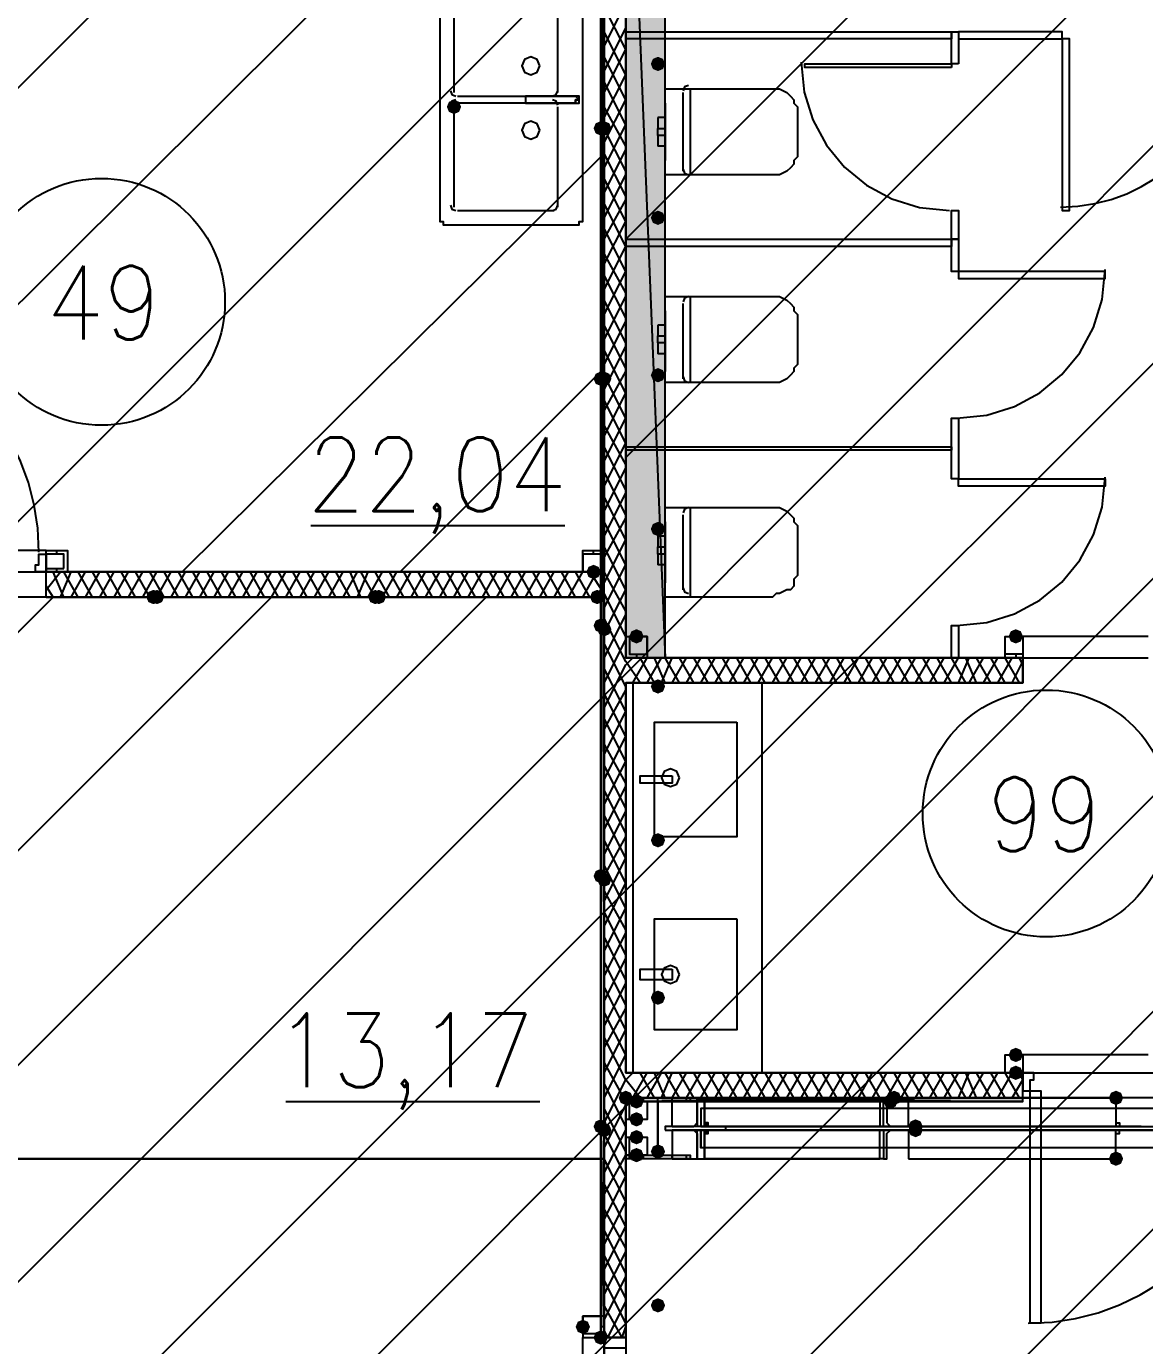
# Model space of a CAD drawing. Header units: millimetres. Extents: x 0 to 420, y 0 to 297.
# Drawn here: x 371.03 to 384.26, y 179.99 to 195.6 of the extents above; entities that cross this region are included whole.
import ezdxf

# ---------------------------------------------------------------- set-up
doc = ezdxf.new("R2010")
doc.units = ezdxf.units.MM
doc.layers.get('0').update_dxf_attribs({"linetype": 'CONTINUOUS'})
doc.styles.get("Standard").update_dxf_attribs({"font": 'STANDARD'})

msp = doc.modelspace()

# ---------------------------------------------------------------- hatches: boundary and pattern name
at = {"true_color": 0x000007}
h = msp.add_hatch(color=0, dxfattribs=at)
h.paths.add_polyline_path([(377.867333, 200.321333), (377.825, 200.321333), (377.867333, 182.583667)], flags=0)
h.paths.add_polyline_path([(377.825, 200.321333), (377.867333, 182.583667), (377.825, 182.583667)], flags=0)
h = msp.add_hatch(color=0, dxfattribs=at)
h.paths.add_polyline_path([(378.587, 199.601667), (378.121333, 199.601667), (378.587, 188.129333)], flags=0)
h.paths.add_polyline_path([(378.121333, 199.601667), (378.587, 188.129333), (378.121333, 188.129333)], flags=0)
for points in [[(378.587, 195.156667), (378.562129, 195.096871), (378.502333, 195.072), (378.442538, 195.096871), (378.417667, 195.156667), (378.442537, 195.216462), (378.502333, 195.241333), (378.562129, 195.216463)], [(376.174, 194.648667), (376.149129, 194.588871), (376.089333, 194.564), (376.029537, 194.588871), (376.004667, 194.648667), (376.029537, 194.708462), (376.089333, 194.733333), (376.149129, 194.708463)], [(378.587, 193.336333), (378.562129, 193.276537), (378.502333, 193.251667), (378.442538, 193.276537), (378.417667, 193.336333), (378.442537, 193.396129), (378.502333, 193.421), (378.562129, 193.396129)], [(378.587, 191.473667), (378.562129, 191.413871), (378.502333, 191.389), (378.442538, 191.413871), (378.417667, 191.473667), (378.442537, 191.533462), (378.502333, 191.558333), (378.562129, 191.533463)], [(378.587, 189.653333), (378.562129, 189.593537), (378.502333, 189.568667), (378.442538, 189.593537), (378.417667, 189.653333), (378.442537, 189.713129), (378.502333, 189.738), (378.562129, 189.713129)], [(377.825, 189.145333), (377.800129, 189.085537), (377.740333, 189.060667), (377.680538, 189.085537), (377.655667, 189.145333), (377.680537, 189.205129), (377.740333, 189.23), (377.800129, 189.205129)], [(378.333, 188.383333), (378.308129, 188.323537), (378.248333, 188.298667), (378.188538, 188.323537), (378.163667, 188.383333), (378.188537, 188.443129), (378.248333, 188.468), (378.308129, 188.443129)], [(382.820333, 188.383333), (382.795462, 188.323537), (382.735667, 188.298667), (382.675871, 188.323537), (382.651, 188.383333), (382.675871, 188.443129), (382.735667, 188.468), (382.795462, 188.443129)], [(378.587, 187.790667), (378.562129, 187.730871), (378.502333, 187.706), (378.442538, 187.730871), (378.417667, 187.790667), (378.442537, 187.850462), (378.502333, 187.875333), (378.562129, 187.850463)], [(378.587, 185.970333), (378.562129, 185.910537), (378.502333, 185.885667), (378.442538, 185.910537), (378.417667, 185.970333), (378.442537, 186.030129), (378.502333, 186.055), (378.562129, 186.030129)], [(378.587, 184.107667), (378.562129, 184.047871), (378.502333, 184.023), (378.442538, 184.047871), (378.417667, 184.107667), (378.442537, 184.167462), (378.502333, 184.192333), (378.562129, 184.167463)], [(382.820333, 183.430333), (382.795462, 183.370537), (382.735667, 183.345667), (382.675871, 183.370537), (382.651, 183.430333), (382.675871, 183.490129), (382.735667, 183.515), (382.795462, 183.490129)], [(382.820333, 183.218667), (382.795462, 183.158871), (382.735667, 183.134), (382.675871, 183.158871), (382.651, 183.218667), (382.675871, 183.278462), (382.735667, 183.303333), (382.795462, 183.278463)], [(378.333, 182.88), (378.308129, 182.820204), (378.248333, 182.795333), (378.188538, 182.820204), (378.163667, 182.88), (378.188537, 182.939796), (378.248333, 182.964667), (378.308129, 182.939796)], [(384.005667, 182.922333), (383.980796, 182.862537), (383.921, 182.837667), (383.861204, 182.862537), (383.836333, 182.922333), (383.861204, 182.982129), (383.921, 183.007), (383.980796, 182.982129)], [(378.333, 182.668333), (378.308129, 182.608537), (378.248333, 182.583667), (378.188538, 182.608537), (378.163667, 182.668333), (378.188537, 182.728129), (378.248333, 182.753), (378.308129, 182.728129)], [(381.635, 182.583667), (381.610129, 182.523871), (381.550333, 182.499), (381.490537, 182.523871), (381.465667, 182.583667), (381.490537, 182.643462), (381.550333, 182.668333), (381.610129, 182.643463)], [(378.333, 182.456667), (378.308129, 182.396871), (378.248333, 182.372), (378.188538, 182.396871), (378.163667, 182.456667), (378.188537, 182.516462), (378.248333, 182.541333), (378.308129, 182.516463)], [(381.635, 182.541333), (381.610129, 182.481537), (381.550333, 182.456667), (381.490537, 182.481537), (381.465667, 182.541333), (381.490537, 182.601129), (381.550333, 182.626), (381.610129, 182.601129)], [(378.333, 182.245), (378.308129, 182.185204), (378.248333, 182.160333), (378.188538, 182.185204), (378.163667, 182.245), (378.188537, 182.304796), (378.248333, 182.329667), (378.308129, 182.304796)], [(378.587, 182.287333), (378.562129, 182.227537), (378.502333, 182.202667), (378.442538, 182.227537), (378.417667, 182.287333), (378.442537, 182.347129), (378.502333, 182.372), (378.562129, 182.347129)], [(384.005667, 182.202667), (383.980796, 182.142871), (383.921, 182.118), (383.861204, 182.142871), (383.836333, 182.202667), (383.861204, 182.262462), (383.921, 182.287333), (383.980796, 182.262463)], [(378.587, 180.467), (378.562129, 180.407204), (378.502333, 180.382333), (378.442538, 180.407204), (378.417667, 180.467), (378.442537, 180.526796), (378.502333, 180.551667), (378.562129, 180.526796)], [(377.698, 180.213), (377.673129, 180.153204), (377.613333, 180.128333), (377.553537, 180.153204), (377.528667, 180.213), (377.553537, 180.272796), (377.613333, 180.297667), (377.673129, 180.272796)]]:
    msp.add_hatch(color=0, dxfattribs=at).paths.add_polyline_path(points, flags=0)
at = {"true_color": 0x0000fe}
for points in [[(377.909667, 194.394667), (377.884796, 194.334871), (377.825, 194.31), (377.765204, 194.334871), (377.740333, 194.394667), (377.765204, 194.454462), (377.825, 194.479333), (377.884796, 194.454463)], [(377.952, 194.394667), (377.927129, 194.334871), (377.867333, 194.31), (377.807538, 194.334871), (377.782667, 194.394667), (377.807537, 194.454462), (377.867333, 194.479333), (377.927129, 194.454463)], [(377.909667, 191.431333), (377.884796, 191.371537), (377.825, 191.346667), (377.765204, 191.371537), (377.740333, 191.431333), (377.765204, 191.491129), (377.825, 191.516), (377.884796, 191.491129)], [(377.952, 191.431333), (377.927129, 191.371537), (377.867333, 191.346667), (377.807538, 191.371537), (377.782667, 191.431333), (377.807537, 191.491129), (377.867333, 191.516), (377.927129, 191.491129)], [(372.618, 188.849), (372.593129, 188.789204), (372.533333, 188.764333), (372.473538, 188.789204), (372.448667, 188.849), (372.473537, 188.908796), (372.533333, 188.933667), (372.593129, 188.908796)], [(372.660333, 188.849), (372.635463, 188.789204), (372.575667, 188.764333), (372.515871, 188.789204), (372.491, 188.849), (372.515871, 188.908796), (372.575667, 188.933667), (372.635462, 188.908796)], [(375.242667, 188.849), (375.217796, 188.789204), (375.158, 188.764333), (375.098204, 188.789204), (375.073333, 188.849), (375.098204, 188.908796), (375.158, 188.933667), (375.217796, 188.908796)], [(375.285, 188.849), (375.260129, 188.789204), (375.200333, 188.764333), (375.140538, 188.789204), (375.115667, 188.849), (375.140537, 188.908796), (375.200333, 188.933667), (375.260129, 188.908796)], [(377.867333, 188.849), (377.842462, 188.789204), (377.782667, 188.764333), (377.722871, 188.789204), (377.698, 188.849), (377.722871, 188.908796), (377.782667, 188.933667), (377.842462, 188.908796)], [(377.867333, 188.849), (377.842462, 188.789204), (377.782667, 188.764333), (377.722871, 188.789204), (377.698, 188.849), (377.722871, 188.908796), (377.782667, 188.933667), (377.842462, 188.908796)], [(377.909667, 188.510333), (377.884796, 188.450537), (377.825, 188.425667), (377.765204, 188.450537), (377.740333, 188.510333), (377.765204, 188.570129), (377.825, 188.595), (377.884796, 188.570129)], [(377.952, 188.468), (377.927129, 188.408204), (377.867333, 188.383333), (377.807538, 188.408204), (377.782667, 188.468), (377.807537, 188.527796), (377.867333, 188.552667), (377.927129, 188.527796)], [(377.909667, 185.547), (377.884796, 185.487204), (377.825, 185.462333), (377.765204, 185.487204), (377.740333, 185.547), (377.765204, 185.606796), (377.825, 185.631667), (377.884796, 185.606796)], [(377.952, 185.504667), (377.927129, 185.444871), (377.867333, 185.42), (377.807538, 185.444871), (377.782667, 185.504667), (377.807537, 185.564462), (377.867333, 185.589333), (377.927129, 185.564463)], [(378.206, 182.922333), (378.181129, 182.862537), (378.121333, 182.837667), (378.061537, 182.862537), (378.036667, 182.922333), (378.061537, 182.982129), (378.121333, 183.007), (378.181129, 182.982129)], [(381.338667, 182.88), (381.313796, 182.820204), (381.254, 182.795333), (381.194204, 182.820204), (381.169333, 182.88), (381.194204, 182.939796), (381.254, 182.964667), (381.313796, 182.939796)], [(381.381, 182.922333), (381.356129, 182.862537), (381.296333, 182.837667), (381.236537, 182.862537), (381.211667, 182.922333), (381.236537, 182.982129), (381.296333, 183.007), (381.356129, 182.982129)], [(377.909667, 182.583667), (377.884796, 182.523871), (377.825, 182.499), (377.765204, 182.523871), (377.740333, 182.583667), (377.765204, 182.643462), (377.825, 182.668333), (377.884796, 182.643463)], [(377.909667, 182.583667), (377.884796, 182.523871), (377.825, 182.499), (377.765204, 182.523871), (377.740333, 182.583667), (377.765204, 182.643462), (377.825, 182.668333), (377.884796, 182.643463)], [(377.952, 182.541333), (377.927129, 182.481537), (377.867333, 182.456667), (377.807538, 182.481537), (377.782667, 182.541333), (377.807537, 182.601129), (377.867333, 182.626), (377.927129, 182.601129)], [(377.952, 182.541333), (377.927129, 182.481537), (377.867333, 182.456667), (377.807538, 182.481537), (377.782667, 182.541333), (377.807537, 182.601129), (377.867333, 182.626), (377.927129, 182.601129)], [(377.909667, 180.086), (377.884796, 180.026204), (377.825, 180.001333), (377.765204, 180.026204), (377.740333, 180.086), (377.765204, 180.145796), (377.825, 180.170667), (377.884796, 180.145796)]]:
    msp.add_hatch(color=0, dxfattribs=at).paths.add_polyline_path(points, flags=0)
at = {"true_color": 0x000007}
h = msp.add_hatch(color=0, dxfattribs=at)
h.paths.add_polyline_path([(371.263333, 188.849), (377.782667, 188.849)], flags=0)
h.paths.add_polyline_path([(377.782667, 188.849), (371.263333, 188.849)], flags=0)
h = msp.add_hatch(color=0, dxfattribs=at)
h.paths.add_polyline_path([(382.820333, 182.922333), (378.121333, 182.922333), (382.820333, 182.88)], flags=0)
h.paths.add_polyline_path([(378.121333, 182.922333), (382.820333, 182.88), (378.121333, 182.88)], flags=0)
at = {"true_color": 0x000062}
h = msp.add_hatch(color=0, dxfattribs=at)
h.paths.add_polyline_path([(379.052667, 182.922333), (379.052667, 182.668333)], flags=0)
h.paths.add_polyline_path([(379.052667, 182.668333), (379.052667, 182.922333)], flags=0)
h = msp.add_hatch(color=0, dxfattribs=at)
h.paths.add_polyline_path([(379.052667, 182.668333), (379.052667, 182.626)], flags=0)
h.paths.add_polyline_path([(379.052667, 182.626), (379.052667, 182.668333)], flags=0)
at = {"true_color": 0x000007}
h = msp.add_hatch(color=0, dxfattribs=at)
h.paths.add_polyline_path([(377.867333, 182.541333), (377.825, 182.541333), (377.867333, 180.086)], flags=0)
h.paths.add_polyline_path([(377.825, 182.541333), (377.867333, 180.086), (377.825, 180.086)], flags=0)
at = {"true_color": 0x000062}
h = msp.add_hatch(color=0, dxfattribs=at)
h.paths.add_polyline_path([(379.052667, 182.626), (379.095, 182.626)], flags=0)
h.paths.add_polyline_path([(379.095, 182.626), (379.052667, 182.626)], flags=0)
h = msp.add_hatch(color=0, dxfattribs=at)
h.paths.add_polyline_path([(379.095, 182.626), (379.052667, 182.626), (379.095, 182.583667)], flags=0)
h.paths.add_polyline_path([(379.052667, 182.626), (379.095, 182.583667), (379.052667, 182.583667)], flags=0)
h = msp.add_hatch(color=0, dxfattribs=at)
h.paths.add_polyline_path([(379.349, 182.583667), (379.052667, 182.583667)], flags=0)
h.paths.add_polyline_path([(379.349, 182.583667), (379.052667, 182.583667), (379.095, 182.583667)], flags=0)
h = msp.add_hatch(color=0, dxfattribs=at)
h.paths.add_polyline_path([(379.052667, 182.583667), (379.391333, 182.583667)], flags=0)
h.paths.add_polyline_path([(379.391333, 182.583667), (379.052667, 182.583667)], flags=0)
h.paths.add_polyline_path([(379.391333, 182.583667), (379.052667, 182.583667)], flags=0)
h.paths.add_polyline_path([(379.052667, 182.583667), (379.391333, 182.583667)], flags=0)
h.paths.add_polyline_path([(379.391333, 182.583667), (379.052667, 182.583667)], flags=0)
h.paths.add_polyline_path([(379.391333, 182.583667), (379.052667, 182.583667)], flags=0)
h.paths.add_polyline_path([(379.052667, 182.583667), (379.391333, 182.583667)], flags=0)
h.paths.add_polyline_path([(379.391333, 182.583667), (379.052667, 182.583667)], flags=0)
h.paths.add_polyline_path([(379.391333, 182.583667), (379.052667, 182.583667)], flags=0)
h.paths.add_polyline_path([(379.052667, 182.583667), (379.391333, 182.583667)], flags=0)
h.paths.add_polyline_path([(379.391333, 182.583667), (379.052667, 182.583667)], flags=0)
h.paths.add_polyline_path([(379.391333, 182.583667), (379.052667, 182.583667)], flags=0)
h = msp.add_hatch(color=0, dxfattribs=at)
h.paths.add_polyline_path([(379.052667, 182.541333), (379.391333, 182.541333)], flags=0)
h.paths.add_polyline_path([(379.391333, 182.541333), (379.052667, 182.541333)], flags=0)
h.paths.add_polyline_path([(379.391333, 182.541333), (379.052667, 182.541333)], flags=0)
h.paths.add_polyline_path([(379.052667, 182.541333), (379.391333, 182.541333)], flags=0)
h.paths.add_polyline_path([(379.391333, 182.541333), (379.052667, 182.541333)], flags=0)
h.paths.add_polyline_path([(379.391333, 182.541333), (379.052667, 182.541333)], flags=0)
h.paths.add_polyline_path([(379.052667, 182.541333), (379.391333, 182.541333)], flags=0)
h.paths.add_polyline_path([(379.391333, 182.541333), (379.052667, 182.541333)], flags=0)
h.paths.add_polyline_path([(379.391333, 182.541333), (379.052667, 182.541333)], flags=0)
h.paths.add_polyline_path([(379.052667, 182.541333), (379.391333, 182.541333)], flags=0)
h.paths.add_polyline_path([(379.391333, 182.541333), (379.052667, 182.541333)], flags=0)
h.paths.add_polyline_path([(379.391333, 182.541333), (379.052667, 182.541333)], flags=0)
h = msp.add_hatch(color=0, dxfattribs=at)
h.paths.add_polyline_path([(379.095, 182.541333), (379.052667, 182.541333)], flags=0)
h.paths.add_polyline_path([(379.095, 182.541333), (379.052667, 182.541333), (379.349, 182.541333)], flags=0)
h = msp.add_hatch(color=0, dxfattribs=at)
h.paths.add_polyline_path([(379.095, 182.541333), (379.052667, 182.541333), (379.095, 182.499)], flags=0)
h.paths.add_polyline_path([(379.052667, 182.541333), (379.095, 182.499), (379.052667, 182.499)], flags=0)
for points in [[(379.052667, 182.499), (379.095, 182.499)], [(379.391333, 182.583667), (379.349, 182.583667)]]:
    msp.add_hatch(color=0, dxfattribs=at).paths.add_polyline_path(points, flags=0)
h = msp.add_hatch(color=0, dxfattribs=at)
h.paths.add_polyline_path([(379.052667, 182.499), (379.052667, 182.456667)], flags=0)
h.paths.add_polyline_path([(379.052667, 182.456667), (379.052667, 182.499)], flags=0)
h = msp.add_hatch(color=0, dxfattribs=at)
h.paths.add_polyline_path([(379.349, 182.583667), (379.391333, 182.583667)], flags=0)
h.paths.add_polyline_path([(379.391333, 182.583667), (379.349, 182.583667)], flags=0)
h = msp.add_hatch(color=0, dxfattribs=at)
h.paths.add_polyline_path([(379.349, 182.541333), (379.391333, 182.541333)], flags=0)
h.paths.add_polyline_path([(379.391333, 182.541333), (379.349, 182.541333)], flags=0)
h.paths.add_polyline_path([(379.391333, 182.541333), (379.349, 182.541333)], flags=0)
h = msp.add_hatch(color=0, dxfattribs=at)
h.paths.add_polyline_path([(379.052667, 182.456667), (379.052667, 182.202667)], flags=0)
h.paths.add_polyline_path([(379.052667, 182.202667), (379.052667, 182.456667)], flags=0)

# ---------------------------------------------------------------- linework, layer by layer
at = {"color": 0, "true_color": 0x000006}
for points in [[(365.209667, 189.145333), (390.440333, 214.418332)], [(367.749667, 189.145333), (377.867334, 199.220666)], [(370.332, 189.145333), (377.867334, 196.680666)], [(372.872, 189.145333), (377.867334, 194.098333)], [(375.454334, 189.145333), (377.867334, 191.558333)]]:
    msp.add_lwpolyline(points, dxfattribs=at)
at = {"color": 0, "true_color": 0x000007}
for points in [[(377.867333, 200.448333), (377.867333, 189.145333)], [(378.121333, 188.129333), (378.121333, 200.448333), (377.867333, 200.448333)], [(377.825, 200.321333), (377.825, 182.583667), (377.825, 200.321333), (377.867333, 182.583667)], [(376.089333, 196.003333), (376.089333, 194.818)], [(377.317, 194.818), (377.317, 196.003333)], [(377.867333, 195.368333), (378.121333, 195.876333)], [(378.121333, 195.326), (377.867333, 195.834)], [(377.867333, 195.072), (378.121333, 195.58)], [(378.121333, 195.029667), (377.867333, 195.537667)], [(383.264833, 193.463333), (383.470433, 193.473715), (383.670092, 193.504185), (383.862801, 193.553735), (384.047549, 193.621352), (384.223325, 193.706026), (384.389118, 193.806747), (384.543918, 193.922503), (384.686715, 194.052285), (384.816497, 194.195082), (384.932253, 194.349882), (385.032974, 194.515675), (385.117648, 194.691451), (385.185265, 194.876199), (385.234815, 195.068908), (385.265285, 195.268567), (385.275667, 195.474167)], [(377.867333, 194.818), (378.121333, 195.326)], [(378.121333, 194.733333), (377.867333, 195.241333)], [(380.195667, 195.177833), (380.231359, 194.823768), (380.333726, 194.493991), (380.495704, 194.195568), (380.710228, 193.935562), (380.970234, 193.721037), (381.268658, 193.55906), (381.598435, 193.456692), (381.9525, 193.421)], [(377.867333, 194.521667), (378.121333, 195.029667)], [(376.047, 194.839167), (376.065605, 194.794272), (376.1105, 194.775667)], [(377.2535, 194.775667), (377.298394, 194.794272), (377.317, 194.839167)], [(378.121333, 194.437), (377.867333, 194.945)], [(378.862167, 194.902667), (378.817272, 194.884061), (378.798667, 194.839167)], [(378.798667, 194.352333), (378.798667, 194.818)], [(378.883333, 194.860333), (378.883333, 193.844333)], [(376.1105, 194.733333), (376.065605, 194.714728), (376.047, 194.669833)], [(376.131667, 194.775667), (377.274667, 194.775667)], [(377.274667, 194.691), (376.131667, 194.691)], [(377.317, 194.669833), (377.298394, 194.714728), (377.2535, 194.733333)], [(377.867333, 194.225333), (378.121333, 194.733333)], [(376.089333, 194.648667), (376.089333, 193.463333)], [(377.317, 193.463333), (377.317, 194.648667)], [(378.121333, 194.183), (377.867333, 194.648667)], [(378.502333, 194.521667), (378.502333, 194.479333), (378.502333, 194.394667)], [(378.587, 194.521667), (378.502333, 194.521667)], [(378.587, 194.521667), (378.587, 194.479333), (378.587, 194.394667)], [(377.867333, 193.929), (378.121333, 194.437)], [(378.121333, 193.886667), (377.867333, 194.394667)], [(378.587, 194.31), (378.502333, 194.31), (378.502333, 194.352333), (378.502333, 194.394667), (378.587, 194.394667)], [(378.587, 194.31), (378.587, 194.352333), (378.587, 194.394667)], [(378.798667, 193.886667), (378.798667, 194.352333)], [(378.502333, 194.31), (378.502333, 194.225333), (378.502333, 194.183)], [(378.587, 194.31), (378.587, 194.225333), (378.587, 194.183)], [(377.867333, 193.632667), (378.121333, 194.140667)], [(378.121333, 193.590333), (377.867333, 194.098333)], [(378.587, 194.183), (378.502333, 194.183)], [(378.798667, 193.907833), (378.817272, 193.862939), (378.862167, 193.844333)], [(377.867333, 193.336333), (378.121333, 193.844333)], [(378.121333, 193.294), (377.867333, 193.802)], [(376.047, 193.4845), (376.065605, 193.439605), (376.1105, 193.421)], [(376.131667, 193.421), (377.274667, 193.421)], [(377.2535, 193.421), (377.298394, 193.439605), (377.317, 193.4845)], [(377.867333, 193.082333), (378.121333, 193.548)], [(378.121333, 192.997667), (377.867333, 193.505667)], [(377.867333, 192.786), (378.121333, 193.294)], [(378.121333, 192.701333), (377.867333, 193.209333)], [(377.867333, 192.489667), (378.121333, 192.997667)], [(378.121333, 192.447333), (377.867333, 192.913)], [(377.867333, 192.193333), (378.121333, 192.701333)], [(378.121333, 192.151), (377.867333, 192.659)], [(382.037167, 190.965667), (382.391232, 191.001359), (382.721009, 191.103726), (383.019432, 191.265704), (383.279438, 191.480228), (383.493962, 191.740234), (383.65594, 192.038658), (383.758308, 192.368435), (383.794, 192.7225)], [(377.867333, 191.897), (378.121333, 192.405)], [(378.121333, 191.854667), (377.867333, 192.362667)], [(378.862167, 192.405), (378.817272, 192.386394), (378.798667, 192.3415)], [(378.798667, 191.897), (378.798667, 192.320333)], [(378.883333, 192.405), (378.883333, 191.389)], [(371.178667, 189.378167), (371.164351, 189.661675), (371.122333, 189.936994), (371.054007, 190.202728), (370.960766, 190.457485), (370.844004, 190.69987), (370.705114, 190.928491), (370.545491, 191.141952), (370.366528, 191.338861), (370.169619, 191.517824), (369.956157, 191.677448), (369.727537, 191.816337), (369.485151, 191.933099), (369.230395, 192.02634), (368.96466, 192.094666), (368.689342, 192.136684), (368.405833, 192.151)], [(377.867333, 191.600667), (378.121333, 192.108667)], [(378.121333, 191.558333), (377.867333, 192.066333)], [(378.502333, 192.066333), (378.502333, 192.024), (378.502333, 191.939333)], [(378.587, 192.066333), (378.502333, 192.066333)], [(378.587, 192.066333), (378.587, 192.024), (378.587, 191.939333)], [(378.587, 191.854667), (378.502333, 191.854667), (378.502333, 191.897), (378.502333, 191.939333), (378.587, 191.939333)], [(378.502333, 191.854667), (378.502333, 191.77), (378.502333, 191.727667)], [(378.587, 191.854667), (378.587, 191.897), (378.587, 191.939333)], [(378.587, 191.854667), (378.587, 191.77), (378.587, 191.727667)], [(378.798667, 191.431333), (378.798667, 191.897)], [(377.867333, 191.304333), (378.121333, 191.812333)], [(378.121333, 191.262), (377.867333, 191.77)], [(378.587, 191.727667), (378.502333, 191.727667)], [(377.867333, 191.050333), (378.121333, 191.516)], [(378.121333, 190.965667), (377.867333, 191.473667)], [(378.798667, 191.4525), (378.817272, 191.407605), (378.862167, 191.389)], [(377.867333, 190.754), (378.121333, 191.262)], [(378.121333, 190.669333), (377.867333, 191.177333)], [(377.867333, 190.457667), (378.121333, 190.965667)], [(378.121333, 190.415333), (377.867333, 190.881)], [(377.867333, 190.161333), (378.121333, 190.669333)], [(378.121333, 190.119), (377.867333, 190.627)], [(377.867333, 189.865), (378.121333, 190.373)], [(378.121333, 189.822667), (377.867333, 190.330667)], [(382.037167, 188.510333), (382.391232, 188.546026), (382.721009, 188.648393), (383.019432, 188.810371), (383.279438, 189.024895), (383.493962, 189.284901), (383.65594, 189.583325), (383.758308, 189.913101), (383.794, 190.267167)], [(377.867333, 189.568667), (378.121333, 190.076667)], [(378.121333, 189.526333), (377.867333, 190.034333)], [(378.862167, 189.907333), (378.817272, 189.888728), (378.798667, 189.843833)], [(378.798667, 189.399333), (378.798667, 189.822667)], [(378.883333, 189.907333), (378.883333, 188.849)], [(374.396, 189.695667), (377.401667, 189.695667)], [(377.867333, 189.314667), (378.121333, 189.780333)], [(378.121333, 189.23), (377.867333, 189.738)], [(377.867333, 189.018333), (378.121333, 189.526333)], [(378.502333, 189.568667), (378.502333, 189.526333), (378.502333, 189.441667)], [(378.587, 189.568667), (378.502333, 189.568667)], [(378.587, 189.568667), (378.587, 189.526333), (378.587, 189.441667)], [(371.263333, 189.272333), (371.263333, 189.399333), (369.824, 189.399333)], [(371.390333, 189.357), (371.390333, 189.399333)], [(377.740333, 189.357), (377.740333, 189.399333)], [(378.121333, 188.933667), (377.867333, 189.441667)], [(378.587, 189.357), (378.502333, 189.357), (378.502333, 189.399333), (378.502333, 189.441667), (378.587, 189.441667)], [(378.502333, 189.357), (378.502333, 189.272333), (378.502333, 189.23)], [(378.587, 189.357), (378.587, 189.399333), (378.587, 189.441667)], [(378.587, 189.357), (378.587, 189.272333), (378.587, 189.23)], [(378.798667, 188.933667), (378.798667, 189.399333)], [(369.824, 189.145333), (371.263333, 189.145333), (371.263333, 189.272333)], [(377.867333, 188.722), (378.121333, 189.23)], [(378.587, 189.23), (378.502333, 189.23)], [(371.263333, 188.933667), (371.432667, 189.145333)], [(371.263333, 188.849), (371.263333, 189.145333)], [(371.263333, 188.849), (371.263333, 189.145333)], [(377.867333, 189.145333), (371.263333, 189.145333)], [(371.475, 188.849), (371.348, 189.145333)], [(371.390333, 189.145333), (371.390333, 189.187667)], [(371.432667, 188.849), (371.559667, 189.145333)], [(371.644333, 188.849), (371.475, 189.145333)], [(371.559667, 188.849), (371.729, 189.145333)], [(371.813667, 188.849), (371.644333, 189.145333)], [(371.729, 188.849), (371.898333, 189.145333)], [(371.983, 188.849), (371.813667, 189.145333)], [(371.898333, 188.849), (372.067667, 189.145333)], [(372.152333, 188.849), (371.983, 189.145333)], [(372.067667, 188.849), (372.237, 189.145333)], [(372.321667, 188.849), (372.152333, 189.145333)], [(372.237, 188.849), (372.406333, 189.145333)], [(372.491, 188.849), (372.321667, 189.145333)], [(372.406333, 188.849), (372.575667, 189.145333)], [(372.660333, 188.849), (372.491, 189.145333)], [(372.575667, 188.849), (372.745, 189.145333)], [(372.829667, 188.849), (372.660333, 189.145333)], [(372.745, 188.849), (372.914333, 189.145333)], [(372.999, 188.849), (372.829667, 189.145333)], [(372.914333, 188.849), (373.083667, 189.145333)], [(373.168333, 188.849), (372.999, 189.145333)], [(373.083667, 188.849), (373.253, 189.145333)], [(373.337667, 188.849), (373.168333, 189.145333)], [(373.253, 188.849), (373.422333, 189.145333)], [(373.507, 188.849), (373.337667, 189.145333)], [(373.422333, 188.849), (373.591667, 189.145333)], [(373.676333, 188.849), (373.507, 189.145333)], [(373.591667, 188.849), (373.761, 189.145333)], [(373.845667, 188.849), (373.676333, 189.145333)], [(373.761, 188.849), (373.930333, 189.145333)], [(374.015, 188.849), (373.845667, 189.145333)], [(373.930333, 188.849), (374.099667, 189.145333)], [(374.184333, 188.849), (374.015, 189.145333)], [(374.099667, 188.849), (374.269, 189.145333)], [(374.353667, 188.849), (374.184333, 189.145333)], [(374.269, 188.849), (374.438333, 189.145333)], [(374.523, 188.849), (374.353667, 189.145333)], [(374.438333, 188.849), (374.607667, 189.145333)], [(374.692333, 188.849), (374.523, 189.145333)], [(374.607667, 188.849), (374.777, 189.145333)], [(374.861667, 188.849), (374.692333, 189.145333)], [(374.777, 188.849), (374.946333, 189.145333)], [(374.988667, 188.849), (374.861667, 189.145333)], [(374.946333, 188.849), (375.073333, 189.145333)], [(375.158, 188.849), (374.988667, 189.145333)], [(375.073333, 188.849), (375.242667, 189.145333)], [(375.327333, 188.849), (375.158, 189.145333)], [(375.242667, 188.849), (375.412, 189.145333)], [(375.496667, 188.849), (375.327333, 189.145333)], [(375.412, 188.849), (375.581333, 189.145333)], [(375.666, 188.849), (375.496667, 189.145333)], [(375.581333, 188.849), (375.750667, 189.145333)], [(375.835333, 188.849), (375.666, 189.145333)], [(375.750667, 188.849), (375.92, 189.145333)], [(376.004667, 188.849), (375.835333, 189.145333)], [(375.92, 188.849), (376.089333, 189.145333)], [(376.174, 188.849), (376.004667, 189.145333)], [(376.089333, 188.849), (376.258667, 189.145333)], [(376.343333, 188.849), (376.174, 189.145333)], [(376.258667, 188.849), (376.428, 189.145333)], [(376.512667, 188.849), (376.343333, 189.145333)], [(376.428, 188.849), (376.597333, 189.145333)], [(376.682, 188.849), (376.512667, 189.145333)], [(376.597333, 188.849), (376.766667, 189.145333)], [(376.851333, 188.849), (376.682, 189.145333)], [(376.766667, 188.849), (376.936, 189.145333)], [(377.020667, 188.849), (376.851333, 189.145333)], [(376.936, 188.849), (377.105333, 189.145333)], [(377.19, 188.849), (377.020667, 189.145333)], [(377.105333, 188.849), (377.274667, 189.145333)], [(377.359333, 188.849), (377.19, 189.145333)], [(377.274667, 188.849), (377.444, 189.145333)], [(377.528667, 188.849), (377.359333, 189.145333)], [(377.444, 188.849), (377.613333, 189.145333)], [(377.698, 188.849), (377.528667, 189.145333)], [(377.613333, 188.849), (377.782667, 189.145333)], [(377.867333, 188.891333), (377.698, 189.145333)], [(378.121333, 188.679667), (377.867333, 189.145333)], [(371.348, 188.849), (371.263333, 188.976)], [(377.782667, 188.849), (377.867333, 189.018333)], [(377.867333, 188.425667), (378.121333, 188.933667)], [(378.121333, 188.383333), (377.867333, 188.891333)], [(378.798667, 188.954833), (378.817272, 188.909939), (378.862167, 188.891333)], [(371.263333, 188.849), (377.782667, 188.849), (371.263333, 188.849), (377.782667, 188.849)], [(371.263333, 188.849), (377.867333, 188.849)], [(377.867333, 188.849), (377.867333, 180.086)], [(377.867333, 188.129333), (378.121333, 188.637333)], [(378.121333, 188.087), (377.867333, 188.595)], [(377.867333, 187.833), (378.121333, 188.341)], [(378.121333, 187.790667), (377.867333, 188.298667)], [(384.302, 188.383333), (382.820333, 188.383333), (382.820333, 188.256333)], [(378.121333, 188.044667), (378.206, 188.129333)], [(382.820333, 188.129333), (378.121333, 188.129333)], [(378.121333, 187.833), (382.820333, 187.833), (382.820333, 188.129333)], [(378.206, 187.833), (378.375333, 188.129333)], [(378.248333, 188.171667), (378.248333, 188.129333)], [(378.46, 187.833), (378.290667, 188.129333)], [(378.375333, 187.833), (378.544667, 188.129333)], [(378.587, 187.833), (378.46, 188.129333)], [(378.544667, 187.833), (378.671667, 188.129333)], [(378.756333, 187.833), (378.587, 188.129333)], [(378.671667, 187.833), (378.841, 188.129333)], [(378.925667, 187.833), (378.756333, 188.129333)], [(378.841, 187.833), (379.010333, 188.129333)], [(379.095, 187.833), (378.925667, 188.129333)], [(379.010333, 187.833), (379.179667, 188.129333)], [(379.264333, 187.833), (379.095, 188.129333)], [(379.179667, 187.833), (379.349, 188.129333)], [(379.433667, 187.833), (379.264333, 188.129333)], [(379.349, 187.833), (379.518333, 188.129333)], [(379.603, 187.833), (379.433667, 188.129333)], [(379.518333, 187.833), (379.687667, 188.129333)], [(379.772333, 187.833), (379.603, 188.129333)], [(379.687667, 187.833), (379.857, 188.129333)], [(379.941667, 187.833), (379.772333, 188.129333)], [(379.857, 187.833), (380.026333, 188.129333)], [(380.111, 187.833), (379.941667, 188.129333)], [(380.026333, 187.833), (380.195667, 188.129333)], [(380.280333, 187.833), (380.111, 188.129333)], [(380.195667, 187.833), (380.365, 188.129333)], [(380.449667, 187.833), (380.280333, 188.129333)], [(380.365, 187.833), (380.534333, 188.129333)], [(380.619, 187.833), (380.449667, 188.129333)], [(380.534333, 187.833), (380.703667, 188.129333)], [(380.788333, 187.833), (380.619, 188.129333)], [(380.703667, 187.833), (380.873, 188.129333)], [(380.957667, 187.833), (380.788333, 188.129333)], [(380.873, 187.833), (381.042333, 188.129333)], [(381.127, 187.833), (380.957667, 188.129333)], [(381.042333, 187.833), (381.211667, 188.129333)], [(381.296333, 187.833), (381.127, 188.129333)], [(381.211667, 187.833), (381.381, 188.129333)], [(381.465667, 187.833), (381.296333, 188.129333)], [(381.381, 187.833), (381.550333, 188.129333)], [(381.635, 187.833), (381.465667, 188.129333)], [(381.550333, 187.833), (381.719667, 188.129333)], [(381.804333, 187.833), (381.635, 188.129333)], [(381.719667, 187.833), (381.889, 188.129333)], [(381.973667, 187.833), (381.804333, 188.129333)], [(381.889, 187.833), (382.058333, 188.129333)], [(382.143, 187.833), (381.973667, 188.129333)], [(382.058333, 187.833), (382.185333, 188.129333)], [(382.27, 187.833), (382.143, 188.129333)], [(382.185333, 187.833), (382.354667, 188.129333)], [(382.439333, 187.833), (382.27, 188.129333)], [(382.354667, 187.833), (382.524, 188.129333)], [(382.608667, 187.833), (382.439333, 188.129333)], [(382.524, 187.833), (382.693333, 188.129333)], [(382.778, 187.833), (382.608667, 188.129333)], [(382.735667, 188.171667), (382.735667, 188.129333)], [(382.820333, 188.044667), (382.778, 188.129333)], [(382.820333, 188.256333), (382.820333, 188.129333), (384.302, 188.129333)], [(377.867333, 187.536667), (378.121333, 188.044667)], [(378.121333, 187.494333), (377.867333, 188.002333)], [(378.290667, 187.833), (378.121333, 188.087)], [(382.693333, 187.833), (382.820333, 188.087)], [(379.73, 187.833), (378.121333, 187.833), (378.121333, 183.218667), (379.73, 183.218667)], [(378.121333, 183.218667), (378.121333, 187.833)], [(378.206, 187.833), (378.206, 183.218667)], [(379.73, 187.833), (379.73, 183.218667)], [(377.867333, 187.282667), (378.121333, 187.748333)], [(378.121333, 187.198), (377.867333, 187.706)], [(377.867333, 186.986333), (378.121333, 187.494333)], [(378.121333, 186.901667), (377.867333, 187.409667)], [(377.867333, 186.69), (378.121333, 187.198)], [(378.121333, 186.647667), (377.867333, 187.113333)], [(377.867333, 186.393667), (378.121333, 186.901667)], [(378.121333, 186.351333), (377.867333, 186.859333)], [(377.867333, 186.097333), (378.121333, 186.605333)], [(378.121333, 186.055), (377.867333, 186.563)], [(377.867333, 185.801), (378.121333, 186.309)], [(378.121333, 185.758667), (377.867333, 186.266667)], [(377.867333, 185.547), (378.121333, 186.012667)], [(378.121333, 185.462333), (377.867333, 185.970333)], [(377.867333, 185.250667), (378.121333, 185.758667)], [(378.121333, 185.166), (377.867333, 185.674)], [(377.867333, 184.954333), (378.121333, 185.462333)], [(378.121333, 184.912), (377.867333, 185.377667)], [(377.867333, 184.658), (378.121333, 185.166)], [(378.121333, 184.615667), (377.867333, 185.123667)], [(377.867333, 184.361667), (378.121333, 184.869667)], [(378.121333, 184.319333), (377.867333, 184.827333)], [(377.867333, 184.065333), (378.121333, 184.573333)], [(378.121333, 184.023), (377.867333, 184.531)], [(377.867333, 183.769), (378.121333, 184.277)], [(378.121333, 183.726667), (377.867333, 184.234667)], [(377.867333, 183.515), (378.121333, 183.980667)], [(378.121333, 183.430333), (377.867333, 183.938333)], [(377.867333, 183.218667), (378.121333, 183.726667)], [(378.121333, 183.134), (377.867333, 183.642)], [(377.867333, 182.922333), (378.121333, 183.430333)], [(384.302, 183.430333), (382.820333, 183.430333), (382.820333, 183.345667)], [(378.121333, 182.88), (377.867333, 183.345667)], [(382.820333, 183.345667), (382.820333, 183.218667), (384.302, 183.218667)], [(377.867333, 182.626), (378.121333, 183.134)], [(378.121333, 183.134), (378.206, 183.218667)], [(382.820333, 183.218667), (378.121333, 183.218667)], [(378.290667, 182.922333), (378.121333, 183.134)], [(378.206, 182.922333), (378.375333, 183.218667)], [(378.46, 182.922333), (378.290667, 183.218667)], [(378.375333, 182.922333), (378.544667, 183.218667)], [(378.587, 182.922333), (378.46, 183.218667)], [(378.544667, 182.922333), (378.671667, 183.218667)], [(378.756333, 182.922333), (378.587, 183.218667)], [(378.671667, 182.922333), (378.841, 183.218667)], [(378.925667, 182.922333), (378.756333, 183.218667)], [(378.841, 182.922333), (379.010333, 183.218667)], [(379.095, 182.922333), (378.925667, 183.218667)], [(379.010333, 182.922333), (379.179667, 183.218667)], [(379.264333, 182.922333), (379.095, 183.218667)], [(379.179667, 182.922333), (379.349, 183.218667)], [(379.433667, 182.922333), (379.264333, 183.218667)], [(379.349, 182.922333), (379.518333, 183.218667)], [(379.603, 182.922333), (379.433667, 183.218667)], [(379.518333, 182.922333), (379.687667, 183.218667)], [(379.772333, 182.922333), (379.603, 183.218667)], [(379.687667, 182.922333), (379.857, 183.218667)], [(379.941667, 182.922333), (379.772333, 183.218667)], [(379.857, 182.922333), (380.026333, 183.218667)], [(380.111, 182.922333), (379.941667, 183.218667)], [(380.026333, 182.922333), (380.195667, 183.218667)], [(380.280333, 182.922333), (380.111, 183.218667)], [(380.195667, 182.922333), (380.365, 183.218667)], [(380.449667, 182.922333), (380.280333, 183.218667)], [(380.365, 182.922333), (380.534333, 183.218667)], [(380.619, 182.922333), (380.449667, 183.218667)], [(380.534333, 182.922333), (380.703667, 183.218667)], [(380.788333, 182.922333), (380.619, 183.218667)], [(380.703667, 182.922333), (380.873, 183.218667)], [(380.957667, 182.922333), (380.788333, 183.218667)], [(380.873, 182.922333), (381.042333, 183.218667)], [(381.127, 182.922333), (380.957667, 183.218667)], [(381.042333, 182.922333), (381.211667, 183.218667)], [(381.296333, 182.922333), (381.127, 183.218667)], [(381.211667, 182.922333), (381.381, 183.218667)], [(381.465667, 182.922333), (381.296333, 183.218667)], [(381.381, 182.922333), (381.550333, 183.218667)], [(381.635, 182.922333), (381.465667, 183.218667)], [(381.550333, 182.922333), (381.719667, 183.218667)], [(381.804333, 182.922333), (381.635, 183.218667)], [(381.719667, 182.922333), (381.889, 183.218667)], [(381.973667, 182.922333), (381.804333, 183.218667)], [(381.889, 182.922333), (382.058333, 183.218667)], [(382.143, 182.922333), (381.973667, 183.218667)], [(382.058333, 182.922333), (382.185333, 183.218667)], [(382.27, 182.922333), (382.143, 183.218667)], [(382.185333, 182.922333), (382.354667, 183.218667)], [(382.439333, 182.922333), (382.27, 183.218667)], [(382.354667, 182.922333), (382.524, 183.218667)], [(382.608667, 182.922333), (382.439333, 183.218667)], [(382.524, 182.922333), (382.693333, 183.218667)], [(382.778, 182.922333), (382.608667, 183.218667)], [(382.693333, 182.922333), (382.820333, 183.134)], [(382.820333, 183.134), (382.778, 183.218667)], [(382.820333, 182.922333), (382.820333, 183.007), (382.820333, 183.218667)], [(378.121333, 182.583667), (377.867333, 183.091667)], [(382.820333, 182.922333), (382.820333, 183.007)], [(382.883833, 180.255333), (383.167342, 180.269649), (383.44266, 180.311667), (383.708395, 180.379993), (383.963151, 180.473234), (384.205537, 180.589996), (384.434157, 180.728886), (384.647619, 180.888509), (384.844528, 181.067472), (385.023491, 181.264381), (385.183114, 181.477843), (385.322004, 181.706463), (385.438766, 181.948849), (385.532007, 182.203605), (385.600333, 182.46934), (385.642351, 182.744658), (385.656667, 183.028167)], [(374.099667, 182.88), (377.105333, 182.88)], [(377.867333, 182.329667), (378.121333, 182.837667)], [(382.820333, 182.922333), (378.121333, 182.922333), (382.820333, 182.922333), (378.121333, 182.88)], [(378.121333, 180.086), (378.121333, 182.922333)], [(378.121333, 182.922333), (382.820333, 182.922333)], [(378.163667, 182.88), (378.163667, 182.922333)], [(378.333, 182.88), (378.333, 182.922333)], [(378.502333, 182.202667), (378.502333, 182.922333)], [(378.671667, 182.88), (378.671667, 182.922333)], [(378.968, 182.922333), (381.127, 182.922333), (381.127, 182.583667), (378.968, 182.583667), (378.671667, 182.583667), (378.925667, 182.583667), (378.968, 182.626), (378.968, 182.922333), (378.968, 182.583667)], [(379.052667, 182.583667), (378.671667, 182.583667), (378.671667, 182.922333), (379.052667, 182.922333)], [(378.841, 182.88), (378.841, 182.922333)], [(381.169333, 182.922333), (379.052667, 182.922333)], [(381.169333, 182.583667), (381.169333, 182.922333), (381.211667, 182.922333), (381.211667, 182.626)], [(383.921, 182.922333), (383.921, 182.626), (383.963333, 182.626), (383.963333, 182.583667), (384.217333, 182.583667)], [(378.121333, 182.287333), (377.867333, 182.795333)], [(389.593667, 182.795333), (389.593667, 182.583667), (389.593667, 182.626), (389.593667, 182.795333), (379.010333, 182.795333), (379.010333, 182.583667), (389.593667, 182.583667)], [(377.867333, 182.541333), (377.867333, 180.086), (377.825, 182.541333), (377.825, 180.086)], [(377.867333, 182.033333), (378.121333, 182.541333)], [(378.121333, 181.991), (377.867333, 182.499)], [(378.968, 182.202667), (381.127, 182.202667), (381.127, 182.541333), (378.968, 182.541333), (378.671667, 182.541333), (378.925667, 182.541333), (378.968, 182.499), (378.968, 182.202667), (378.968, 182.541333)], [(379.052667, 182.541333), (378.671667, 182.541333), (378.671667, 182.202667), (379.052667, 182.202667)], [(389.593667, 182.541333), (389.593667, 182.499), (389.593667, 182.329667), (379.010333, 182.329667), (379.010333, 182.499), (379.010333, 182.541333), (379.010333, 182.499), (379.010333, 182.329667)], [(381.169333, 182.583667), (379.052667, 182.583667)], [(381.169333, 182.541333), (379.052667, 182.541333)], [(379.391333, 182.583667), (379.095, 182.583667)], [(379.391333, 182.541333), (379.095, 182.541333)], [(381.211667, 182.626), (381.254, 182.583667), (381.508, 182.583667), (381.550333, 182.583667), (381.169333, 182.583667)], [(381.169333, 182.541333), (381.169333, 182.202667), (381.211667, 182.202667), (381.211667, 182.499)], [(381.211667, 182.499), (381.254, 182.541333), (381.508, 182.541333), (381.550333, 182.541333), (381.169333, 182.541333)], [(381.508, 182.583667), (381.254, 182.583667)], [(381.508, 182.541333), (381.254, 182.541333)], [(384.217333, 182.583667), (383.921, 182.583667)], [(384.217333, 182.541333), (383.921, 182.541333)], [(383.921, 182.202667), (383.921, 182.499), (383.963333, 182.499), (383.963333, 182.541333), (384.217333, 182.541333)], [(377.867333, 181.779333), (378.121333, 182.245)], [(378.121333, 181.694667), (377.867333, 182.202667)], [(378.163667, 182.202667), (378.163667, 182.245)], [(378.333, 182.202667), (378.333, 182.245)], [(378.671667, 182.202667), (378.671667, 182.245)], [(378.841, 182.202667), (378.841, 182.245)], [(381.169333, 182.202667), (379.052667, 182.202667)], [(377.867333, 181.483), (378.121333, 181.991)], [(378.121333, 181.398333), (377.867333, 181.906333)], [(377.867333, 181.186667), (378.121333, 181.694667)], [(378.121333, 181.144333), (377.867333, 181.61)], [(377.867333, 180.890333), (378.121333, 181.398333)], [(378.121333, 180.848), (377.867333, 181.356)], [(377.867333, 180.594), (378.121333, 181.102)], [(378.121333, 180.551667), (377.867333, 181.059667)], [(377.867333, 180.297667), (378.121333, 180.805667)], [(378.121333, 180.255333), (377.867333, 180.763333)], [(378.079, 180.086), (377.867333, 180.467)], [(377.909667, 180.086), (378.121333, 180.509333)], [(377.867333, 180.213), (377.825, 180.213)], [(377.909667, 180.086), (377.867333, 180.170667)], [(378.079, 180.086), (378.121333, 180.213)], [(377.613333, 176.826333), (377.613333, 180.086), (377.740333, 180.086)], [(377.740333, 180.086), (377.867333, 180.086), (377.867333, 176.826333)], [(377.867333, 180.086), (378.121333, 180.086)]]:
    msp.add_lwpolyline(points, dxfattribs=at)
for points in [[(377.867333, 200.321333), (361.272667, 200.321333), (361.272667, 189.145333), (377.867333, 189.145333)], [(377.867333, 200.321333), (377.825, 200.321333), (377.867333, 182.583667)], [(377.825, 200.321333), (377.867333, 182.583667), (377.825, 182.583667)], [(377.825, 200.321333), (377.825, 182.583667), (377.867333, 182.583667), (377.867333, 200.321333)], [(377.825, 200.321333), (377.825, 182.583667), (377.867333, 182.583667), (377.867333, 200.321333)], [(378.587, 199.601667), (378.121333, 199.601667), (378.587, 188.129333)], [(378.121333, 199.601667), (378.587, 188.129333), (378.121333, 188.129333)], [(378.587, 188.129333), (378.587, 199.601667), (378.121333, 199.601667), (378.121333, 188.129333)], [(375.92, 196.130333), (375.92, 193.336333), (375.92, 193.294), (375.962333, 193.294), (375.962333, 193.251667), (377.571, 193.251667), (377.571, 193.294), (377.613333, 193.294), (377.613333, 193.336333), (377.613333, 196.130333), (377.613333, 196.172667), (377.571, 196.172667), (377.571, 196.215), (375.962333, 196.215), (375.962333, 196.172667), (375.92, 196.172667)], [(378.121333, 195.453), (378.121333, 195.537667), (381.973667, 195.537667), (381.973667, 195.453)], [(382.058333, 195.156667), (381.973667, 195.156667), (381.973667, 195.537667), (382.058333, 195.537667)], [(383.286, 195.453), (383.286, 195.537667), (382.058333, 195.537667), (382.058333, 195.453)], [(383.286, 195.453), (383.286, 193.421), (383.370667, 193.421), (383.370667, 195.453)], [(377.105333, 195.1355), (377.07434, 195.21034), (376.9995, 195.241333), (376.92466, 195.21034), (376.893667, 195.1355), (376.92466, 195.06066), (376.9995, 195.029667), (377.07434, 195.06066)], [(381.973667, 195.114333), (380.238, 195.114333), (380.238, 195.156667), (381.973667, 195.156667)], [(380.153333, 194.140667), (380.153333, 194.056), (380.111, 194.013667), (380.111, 193.971333), (380.068667, 193.929), (380.026333, 193.886667), (379.941667, 193.844333), (379.899333, 193.844333), (379.857, 193.844333), (378.587, 193.844333), (378.587, 194.860333), (379.857, 194.860333), (379.899333, 194.860333), (379.941667, 194.860333), (380.026333, 194.818), (380.068667, 194.775667), (380.111, 194.733333), (380.111, 194.691), (380.153333, 194.648667), (380.153333, 194.606333)], [(376.978333, 194.775667), (376.936, 194.775667), (376.936, 194.733333), (376.936, 194.691), (376.978333, 194.691), (377.528667, 194.691), (377.528667, 194.733333), (377.571, 194.733333), (377.528667, 194.775667)], [(377.274667, 194.775667), (377.401667, 194.775667)], [(377.274667, 194.691), (377.401667, 194.691)], [(377.401667, 194.775667), (377.528667, 194.775667), (377.571, 194.733333), (377.528667, 194.733333), (377.528667, 194.691), (377.401667, 194.691), (377.571, 194.691), (377.571, 194.775667)], [(378.587, 194.013667), (378.587, 194.691)], [(377.105333, 194.3735), (377.07434, 194.44834), (376.9995, 194.479333), (376.92466, 194.44834), (376.893667, 194.3735), (376.92466, 194.29866), (376.9995, 194.267667), (377.07434, 194.29866)], [(382.058333, 193.082333), (381.973667, 193.082333), (381.973667, 193.421), (382.058333, 193.421)], [(378.121333, 192.997667), (378.121333, 193.082333), (381.973667, 193.082333), (381.973667, 192.997667)], [(382.058333, 192.701333), (382.058333, 192.616667), (383.794, 192.616667), (383.794, 192.701333), (382.058333, 192.701333), (381.973667, 192.701333), (381.973667, 193.082333), (382.058333, 193.082333)], [(380.153333, 191.643), (380.153333, 191.600667), (380.111, 191.558333), (380.111, 191.516), (380.068667, 191.473667), (380.026333, 191.431333), (379.941667, 191.389), (379.899333, 191.389), (379.857, 191.389), (378.587, 191.389), (378.587, 192.405), (379.857, 192.405), (379.899333, 192.405), (379.941667, 192.405), (380.026333, 192.362667), (380.068667, 192.320333), (380.111, 192.278), (380.111, 192.235667), (380.153333, 192.193333), (380.153333, 192.108667)], [(378.587, 191.516), (378.587, 192.235667)], [(381.973667, 190.584667), (381.973667, 190.965667), (382.058333, 190.965667), (382.058333, 190.584667), (382.058333, 190.246), (381.973667, 190.246)], [(378.121333, 190.584667), (378.121333, 190.627), (381.973667, 190.627), (381.973667, 190.584667)], [(382.058333, 190.246), (383.794, 190.246), (383.794, 190.161333), (382.058333, 190.161333)], [(380.153333, 189.145333), (380.153333, 189.103), (380.111, 189.060667), (380.111, 188.976), (380.068667, 188.933667), (380.026333, 188.933667), (379.941667, 188.891333), (379.899333, 188.891333), (379.857, 188.849), (378.587, 188.849), (378.587, 189.907333), (379.857, 189.907333), (379.899333, 189.907333), (379.941667, 189.907333), (380.026333, 189.865), (380.068667, 189.822667), (380.111, 189.780333), (380.111, 189.738), (380.153333, 189.695667), (380.153333, 189.611)], [(378.587, 189.018333), (378.587, 189.738)], [(371.136333, 189.145333), (371.136333, 189.23), (371.178667, 189.23), (371.178667, 189.357), (371.263333, 189.357), (371.263333, 189.145333)], [(371.517333, 189.145333), (371.263333, 189.145333), (371.263333, 189.399333), (371.517333, 189.399333)], [(371.475, 189.187667), (371.475, 189.357), (371.263333, 189.357), (371.263333, 189.187667)], [(377.867333, 189.145333), (377.613333, 189.145333), (377.613333, 189.399333), (377.867333, 189.399333)], [(377.825, 189.145333), (377.825, 189.357), (377.613333, 189.357), (377.613333, 189.145333)], [(371.263333, 188.849), (377.782667, 188.849)], [(377.782667, 188.849), (371.263333, 188.849)], [(371.263333, 188.849), (377.782667, 188.849), (371.263333, 188.849), (377.782667, 188.849)], [(382.058333, 188.129333), (381.973667, 188.129333), (381.973667, 188.510333), (382.058333, 188.510333)], [(378.121333, 188.383333), (378.375333, 188.383333), (378.375333, 188.129333), (378.121333, 188.129333)], [(378.163667, 188.383333), (378.163667, 188.171667), (378.375333, 188.171667), (378.375333, 188.383333)], [(382.608667, 188.383333), (382.820333, 188.383333), (382.820333, 188.171667), (382.608667, 188.171667), (382.608667, 188.383333), (382.820333, 188.383333), (382.820333, 188.129333), (382.608667, 188.129333)], [(379.433667, 187.367333), (379.433667, 186.012667), (378.46, 186.012667), (378.46, 187.367333)], [(378.671667, 186.732333), (378.671667, 186.647667), (378.290667, 186.647667), (378.290667, 186.732333)], [(378.756333, 186.711167), (378.72534, 186.786007), (378.6505, 186.817), (378.57566, 186.786007), (378.544667, 186.711167), (378.57566, 186.636327), (378.6505, 186.605333), (378.72534, 186.636327)], [(379.433667, 185.039), (379.433667, 183.726667), (378.46, 183.726667), (378.46, 185.039)], [(378.671667, 184.446333), (378.671667, 184.319333), (378.290667, 184.319333), (378.290667, 184.446333)], [(378.756333, 184.382833), (378.72534, 184.457673), (378.6505, 184.488667), (378.57566, 184.457673), (378.544667, 184.382833), (378.57566, 184.307993), (378.6505, 184.277), (378.72534, 184.307993)], [(382.608667, 183.430333), (382.820333, 183.430333), (382.820333, 183.218667), (382.608667, 183.218667), (382.608667, 183.430333), (382.820333, 183.430333), (382.820333, 183.218667), (382.608667, 183.218667)], [(382.820333, 183.218667), (382.820333, 183.007), (382.905, 183.007), (382.905, 183.134), (382.947333, 183.134), (382.947333, 183.218667)], [(382.820333, 183.218667), (382.820333, 183.007)], [(382.905, 180.255333), (382.905, 183.007), (383.032, 183.007), (383.032, 180.255333)], [(382.820333, 182.922333), (378.121333, 182.922333), (382.820333, 182.88)], [(378.121333, 182.922333), (382.820333, 182.88), (378.121333, 182.88)], [(378.883333, 182.202667), (378.121333, 182.202667), (378.121333, 182.245), (378.502333, 182.245), (378.502333, 182.88), (378.121333, 182.88), (378.121333, 182.922333), (378.883333, 182.922333), (378.883333, 182.88), (378.502333, 182.88), (378.502333, 182.245), (378.883333, 182.245)], [(382.820333, 182.922333), (378.121333, 182.922333), (378.121333, 182.88), (382.820333, 182.88)], [(382.820333, 182.922333), (378.121333, 182.922333), (378.121333, 182.88), (382.820333, 182.88)], [(378.375333, 182.668333), (378.163667, 182.668333), (378.163667, 182.88), (378.375333, 182.88), (378.375333, 182.668333), (378.121333, 182.668333), (378.121333, 182.88), (378.375333, 182.88)], [(381.465667, 182.922333), (383.921, 182.922333), (383.921, 182.583667), (381.465667, 182.583667)], [(377.867333, 182.541333), (377.825, 182.541333), (377.867333, 180.086)], [(377.825, 182.541333), (377.867333, 180.086), (377.825, 180.086)], [(377.867333, 180.086), (377.867333, 182.541333), (377.825, 182.541333), (377.825, 180.086)], [(377.867333, 180.086), (377.867333, 182.541333), (377.825, 182.541333), (377.825, 180.086)], [(378.587, 182.541333), (379.306667, 182.541333), (379.306667, 182.583667), (378.587, 182.583667)], [(379.010333, 182.541333), (389.593667, 182.541333)], [(381.465667, 182.202667), (383.921, 182.202667), (383.921, 182.541333), (381.465667, 182.541333)], [(378.375333, 182.245), (378.163667, 182.245), (378.163667, 182.456667), (378.375333, 182.456667), (378.375333, 182.245), (378.121333, 182.245), (378.121333, 182.456667), (378.375333, 182.456667)], [(377.867333, 180.086), (377.867333, 180.34), (377.613333, 180.34), (377.613333, 180.086)], [(377.825, 180.128333), (377.613333, 180.128333), (377.613333, 180.34), (377.825, 180.34)], [(377.867333, 180.086), (378.121333, 180.086), (378.121333, 179.959), (377.867333, 179.959)], [(378.121333, 180.086), (377.867333, 180.086)]]:
    msp.add_lwpolyline(points, close=True, dxfattribs=at)
at = {"color": 0, "true_color": 0x000068}
msp.add_lwpolyline([(390.440333, 183.218667), (390.440333, 187.833), (386.334, 187.833), (386.334, 188.129333), (390.440333, 188.129333), (390.440333, 200.321333), (378.121333, 200.321333), (378.121333, 188.129333), (382.820333, 188.129333), (382.820333, 187.833), (378.121333, 187.833), (378.121333, 183.218667)], close=True, dxfattribs=at)
at = {"color": 0, "true_color": 0x000020}
for points in [[(378.121334, 193.082333), (385.360333, 200.321333)], [(378.121334, 190.499999), (387.942667, 200.321333)], [(354.880334, 164.676666), (390.440333, 200.278999)], [(357.420334, 164.676666), (390.440333, 197.696666)], [(360.002667, 164.676666), (390.440333, 195.156666)], [(362.542667, 164.676666), (390.440333, 192.574333)], [(365.125, 164.676666), (390.440333, 190.034333)], [(347.175667, 164.676666), (371.348, 188.848999)], [(349.758, 164.676666), (373.930334, 188.848999)], [(352.298, 164.676666), (376.470334, 188.848999)], [(367.665, 164.676666), (390.440333, 187.451999)]]:
    msp.add_lwpolyline(points, dxfattribs=at)
at = {"color": 0, "true_color": 0x0000ab}
msp.add_lwpolyline([(361.272667, 182.202667), (377.867333, 182.202667), (377.867333, 188.849), (361.272667, 188.849)], close=True, dxfattribs=at)
at = {"color": 0, "true_color": 0x000008}
for points in [[(378.121333, 170.603333), (390.440333, 170.603333), (390.440333, 182.922333), (378.121333, 182.922333)], [(256.413, 171.323), (377.867333, 171.323), (377.867333, 182.202667), (256.413, 182.202667)]]:
    msp.add_lwpolyline(points, close=True, dxfattribs=at)
at = {"color": 0, "true_color": 0x000062}
for points in [[(379.052667, 182.922333), (379.052667, 182.668333)], [(379.052667, 182.668333), (379.052667, 182.922333)], [(379.052667, 182.668333), (379.052667, 182.626)], [(379.052667, 182.626), (379.052667, 182.668333)], [(379.052667, 182.626), (379.095, 182.626)], [(379.095, 182.626), (379.052667, 182.626)], [(379.095, 182.626), (379.052667, 182.626), (379.095, 182.583667)], [(379.052667, 182.626), (379.095, 182.583667), (379.052667, 182.583667)], [(379.349, 182.583667), (379.052667, 182.583667)], [(379.349, 182.583667), (379.052667, 182.583667), (379.095, 182.583667)], [(379.052667, 182.583667), (379.391333, 182.583667)], [(379.391333, 182.583667), (379.052667, 182.583667)], [(379.391333, 182.583667), (379.052667, 182.583667)], [(379.052667, 182.583667), (379.391333, 182.583667)], [(379.391333, 182.583667), (379.052667, 182.583667)], [(379.391333, 182.583667), (379.052667, 182.583667)], [(379.052667, 182.583667), (379.391333, 182.583667)], [(379.391333, 182.583667), (379.052667, 182.583667)], [(379.391333, 182.583667), (379.052667, 182.583667)], [(379.052667, 182.583667), (379.391333, 182.583667)], [(379.391333, 182.583667), (379.052667, 182.583667)], [(379.391333, 182.583667), (379.052667, 182.583667)], [(379.052667, 182.541333), (379.391333, 182.541333)], [(379.391333, 182.541333), (379.052667, 182.541333)], [(379.391333, 182.541333), (379.052667, 182.541333)], [(379.052667, 182.541333), (379.391333, 182.541333)], [(379.391333, 182.541333), (379.052667, 182.541333)], [(379.391333, 182.541333), (379.052667, 182.541333)], [(379.052667, 182.541333), (379.391333, 182.541333)], [(379.391333, 182.541333), (379.052667, 182.541333)], [(379.391333, 182.541333), (379.052667, 182.541333)], [(379.052667, 182.541333), (379.391333, 182.541333)], [(379.391333, 182.541333), (379.052667, 182.541333)], [(379.391333, 182.541333), (379.052667, 182.541333)], [(379.095, 182.541333), (379.052667, 182.541333)], [(379.095, 182.541333), (379.052667, 182.541333), (379.349, 182.541333)], [(379.095, 182.541333), (379.052667, 182.541333), (379.095, 182.499)], [(379.052667, 182.541333), (379.095, 182.499), (379.052667, 182.499)], [(379.052667, 182.499), (379.095, 182.499)], [(379.052667, 182.499), (379.052667, 182.456667)], [(379.052667, 182.456667), (379.052667, 182.499)], [(379.391333, 182.583667), (379.349, 182.583667)], [(379.349, 182.583667), (379.391333, 182.583667)], [(379.391333, 182.583667), (379.349, 182.583667)], [(379.349, 182.541333), (379.391333, 182.541333)], [(379.391333, 182.541333), (379.349, 182.541333)], [(379.391333, 182.541333), (379.349, 182.541333)], [(379.052667, 182.456667), (379.052667, 182.202667)], [(379.052667, 182.202667), (379.052667, 182.456667)]]:
    msp.add_lwpolyline(points, close=True, dxfattribs=at)
for points in [[(379.391333, 182.583667), (379.052667, 182.583667), (379.052667, 182.922333)], [(379.391333, 182.583667), (379.349, 182.583667), (379.095, 182.583667), (379.095, 182.626), (379.052667, 182.626), (379.052667, 182.668333), (379.052667, 182.922333)], [(379.391333, 182.541333), (379.052667, 182.541333), (379.052667, 182.202667)], [(379.052667, 182.202667), (379.052667, 182.456667), (379.052667, 182.499), (379.095, 182.499), (379.095, 182.541333), (379.349, 182.541333), (379.391333, 182.541333)]]:
    msp.add_lwpolyline(points, dxfattribs=at)
at = {"color": 0, "true_color": 0x000007}
for centre in [(371.9195, 192.3415), (383.0955, 186.287833)]:
    msp.add_circle(centre, 1.4605, dxfattribs=at)

# ---------------------------------------------------------------- texts
at = {"color": 0, "true_color": 0x000007, "char_height": 0.872032, "attachment_point": 1}
for s, insert, width in [('49', (371.263333, 192.769036), 1.16270936), ('22,04', (374.353653, 190.737032), 2.85832715), ('99', (382.396986, 186.715366), 1.06581688), ('13,17', (373.97266, 183.921367), 2.37386489)]:
    msp.add_mtext(s, dxfattribs=dict(at, insert=insert, width=width))

doc.saveas('drawing.dxf')
